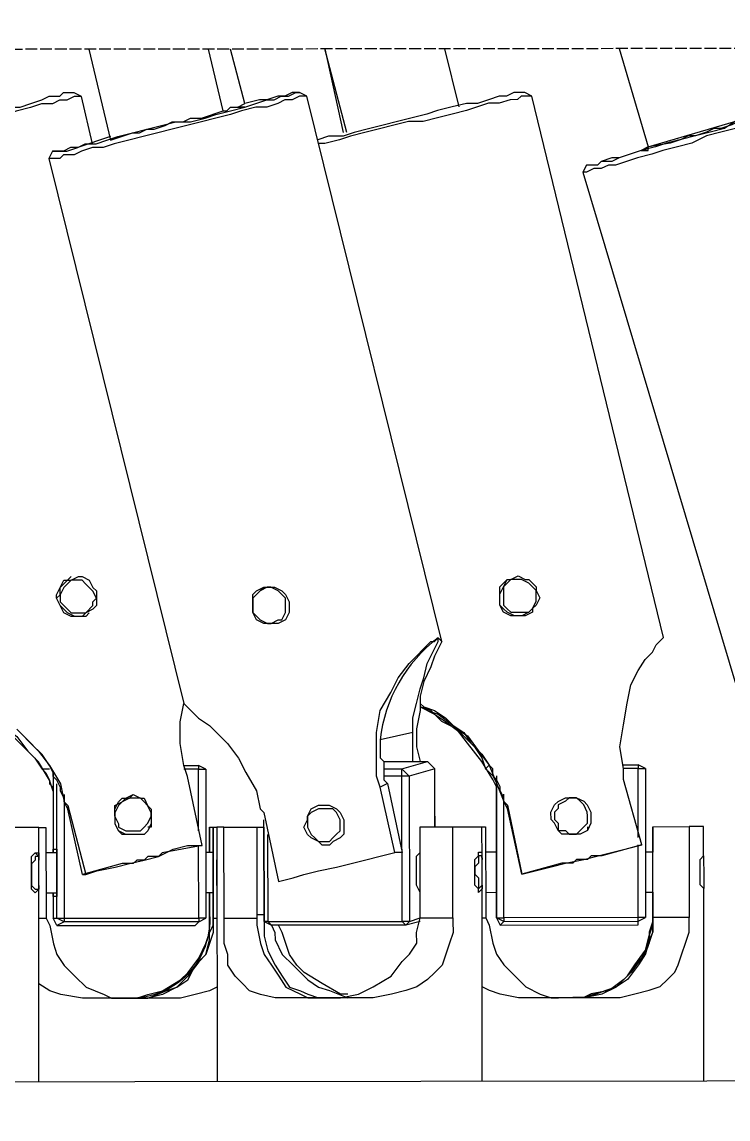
# Model space of a CAD drawing. Header units: feet. Extents: x -99009 to 3252343, y -11094690 to 9035152.
# Drawn here: x 2485523.8 to 2485667.8, y -1980929 to -1980705.4 of the extents above; entities that cross this region are included whole.
import ezdxf

# ---------------------------------------------------------------- set-up
doc = ezdxf.new("R2010")
doc.units = ezdxf.units.FT
doc.linetypes.add('PDF_IMPORT', pattern=[1, 0.8, -0.2])
doc.layers.add('1', color=1, linetype='Continuous')

# ---------------------------------------------------------------- blocks, each defined once
blk = doc.blocks.new('lEVELLING mACHINE')
at = {"color": 200, "lineweight": 25, "transparency": 33554684}
for points in [[(14908.07, 7487.43), (14933.26, 7462.97), (16683.36, 7462.97), (16708.55, 7487.43), (16665.58, 7487.43), (16666.32, 7488.91), (16666.32, 7521.51), (16665.58, 7522.99), (16662.61, 7522.99), (16661.13, 7521.51), (14860.65, 7521.51), (14860.65, 7488.91), (14859.91, 7487.43), (14856.94, 7487.43), (14856.2, 7488.91), (14856.2, 7521.51), (14856.94, 7522.99), (14859.91, 7522.99), (14860.65, 7521.51)], [(15983.91, 7462.97), (15983.91, 7424.45), (15983.91, 7423.7), (15984.65, 7422.96), (15984.65, 7421.48), (15984.65, 7420), (15984.65, 7419.26), (15984.65, 7417.78), (15983.91, 7417.04), (15983.91, 7416.29), (15983.91, 7411.11), (15984.65, 7411.11), (15986.14, 7411.11), (15986.88, 7411.11), (15986.88, 7429.63)], [(16029.11, 7462.97), (16029.11, 7422.96), (16029.11, 7423.7), (16029.85, 7424.45), (16029.85, 7423.7), (16030.59, 7422.96), (16030.59, 7421.48), (16030.59, 7420), (16030.59, 7419.26), (16030.59, 7417.78), (16029.85, 7417.04), (16029.85, 7416.29)], [(16084.68, 7411.11), (16084.68, 7416.29), (16084.68, 7411.11), (16083.94, 7411.11), (16083.94, 7428.89), (16083.94, 7411.11), (16083.2, 7411.11), (16083.2, 7462.97)], [(16119.5, 7462.97), (16119.5, 7420.74)], [(15995.77, 7424.45), (15994.29, 7424.45), (15994.29, 7428.89), (15994.29, 7431.11), (15994.29, 7432.6), (15995.03, 7434.08), (15995.77, 7437.04), (15997.25, 7439.26), (15999.47, 7442.23), (16001.7, 7443.71), (16003.92, 7444.45), (16007.62, 7445.93), (16009.85, 7445.93), (16010.59, 7445.93), (16008.36, 7445.93), (16004.66, 7445.93), (16000.95, 7445.93), (15997.99, 7445.19), (15995.03, 7444.45), (15992.8, 7443.71), (15991.32, 7442.23), (15989.84, 7440.75), (15989.1, 7439.26), (15988.36, 7437.04), (15987.62, 7434.82), (15986.88, 7432.6), (15986.88, 7430.37), (15986.88, 7429.63), (15994.29, 7429.63), (15994.29, 7430.37), (15995.03, 7432.6), (15995.03, 7434.82), (15996.51, 7437.78), (15998.73, 7440.75), (16000.21, 7442.23), (16003.18, 7444.45), (16006.88, 7445.19), (16008.36, 7445.93), (16010.59, 7445.93), (16009.85, 7445.93), (16008.36, 7445.93), (16004.66, 7445.19), (16001.7, 7443.71), (15999.47, 7441.49), (15997.25, 7438.52), (15995.77, 7437.04), (15995.03, 7434.82), (15994.29, 7432.6), (15994.29, 7429.63), (15994.29, 7428.89), (15994.29, 7411.11), (15986.88, 7411.11)], [(16011.33, 7445.93), (16010.59, 7445.93), (16008.36, 7445.93), (16006.14, 7445.19), (16003.92, 7444.45), (16001.7, 7443.71), (15999.47, 7441.49), (15997.99, 7439.26), (15995.77, 7436.3), (15995.03, 7433.34), (15994.29, 7431.11), (15994.29, 7428.89), (15994.29, 7411.11), (15994.29, 7416.29), (15995.77, 7416.29)], [(16029.85, 7417.04), (16029.85, 7416.29), (16029.11, 7416.29), (16029.11, 7417.04), (16029.11, 7417.78), (16029.11, 7411.11), (16028.37, 7411.11), (16028.37, 7428.89), (16028.37, 7429.63), (16027.63, 7431.11), (16026.89, 7434.82), (16026.15, 7437.04), (16024.66, 7439.26), (16022.44, 7441.49), (16020.22, 7443.71), (16017.25, 7445.19), (16015.03, 7445.93), (16013.55, 7445.93), (16012.07, 7445.93), (16010.59, 7445.93), (16014.29, 7445.93), (16017.25, 7445.93), (16021.7, 7445.93), (16025.41, 7445.19), (16027.63, 7444.45), (16029.11, 7443.71)], [(16035.04, 7429.63), (16035.04, 7430.37), (16035.04, 7432.6), (16035.78, 7434.82), (16036.52, 7437.04), (16037.26, 7439.26), (16038.74, 7440.75), (16040.22, 7442.23), (16042.45, 7443.71), (16044.67, 7444.45), (16047.63, 7445.19), (16051.34, 7445.93), (16055.04, 7445.93), (16058.75, 7445.93), (16060.97, 7445.93), (16060.23, 7445.93), (16058.01, 7445.93), (16054.3, 7445.19), (16051.34, 7443.71), (16047.63, 7441.49), (16045.41, 7438.52), (16043.93, 7437.04), (16042.45, 7434.82), (16042.45, 7432.6), (16041.71, 7429.63), (16041.71, 7428.89), (16041.71, 7411.11), (16035.04, 7411.11)], [(16073.57, 7430.37), (16072.08, 7431.11), (16071.34, 7432.6), (16071.34, 7434.08), (16069.86, 7437.04), (16067.64, 7439.26), (16064.68, 7442.23), (16062.45, 7443.71), (16060.23, 7444.45), (16056.52, 7445.93)], [(16056.52, 7445.19), (16058.01, 7445.19), (16061.71, 7442.97), (16065.42, 7440.75), (16066.9, 7439.26), (16068.38, 7437.04), (16069.12, 7434.82), (16069.86, 7432.6), (16070.6, 7431.11)], [(16075.05, 7411.11), (16075.05, 7428.89), (16073.57, 7428.89), (16073.57, 7431.11), (16073.57, 7433.34), (16072.83, 7436.3), (16071.34, 7439.26), (16069.86, 7441.49), (16068.38, 7443.71), (16066.16, 7444.45), (16064.68, 7445.19), (16062.45, 7445.93), (16060.23, 7445.93)], [(16075.05, 7428.89), (16075.05, 7429.63), (16075.05, 7431.11), (16074.31, 7434.82), (16073.57, 7437.04), (16072.08, 7439.26), (16070.6, 7441.49), (16069.12, 7443.71), (16066.16, 7445.19), (16064.68, 7445.93), (16063.19, 7445.93), (16062.45, 7445.93), (16060.97, 7445.93), (16063.93, 7445.93), (16066.9, 7445.93), (16071.34, 7445.93), (16074.31, 7445.19), (16076.53, 7444.45), (16078.01, 7442.97), (16079.49, 7441.49), (16080.98, 7439.26), (16080.98, 7437.04), (16081.72, 7434.82), (16081.72, 7432.6), (16081.72, 7429.63), (16081.72, 7411.11), (16082.46, 7411.11), (16083.2, 7411.11)], [(16119.5, 7419.26), (16119.5, 7411.11), (16118.02, 7411.11), (16118.02, 7428.89), (16118.02, 7429.63), (16117.28, 7431.11), (16116.54, 7434.82), (16115.8, 7437.04), (16114.32, 7439.26), (16112.1, 7441.49), (16109.87, 7443.71), (16106.17, 7445.19), (16104.69, 7445.93), (16102.46, 7445.93), (16100.98, 7445.93), (16100.24, 7445.93), (16103.2, 7445.93), (16106.17, 7445.93), (16110.61, 7445.93), (16115.06, 7445.19), (16117.28, 7444.45), (16119.5, 7442.97)], [(15994.29, 7424.45), (15994.29, 7428.89), (15994.29, 7429.63)], [(16025.41, 7431.11), (15997.25, 7431.11), (15997.25, 7430.37), (15995.77, 7429.63), (15997.25, 7429.63), (15997.25, 7414.81)], [(16000.21, 7398.51), (15997.25, 7398.51), (15997.25, 7399.25), (15995.77, 7399.25), (15995.77, 7429.63)], [(16026.15, 7429.63), (16025.41, 7431.11), (16024.66, 7430.37), (15997.25, 7430.37), (15997.25, 7429.63), (16024.66, 7429.63), (16024.66, 7430.37), (16026.15, 7429.63), (16026.15, 7401.48)], [(16028.37, 7424.45), (16026.15, 7424.45), (16026.15, 7429.63), (16024.66, 7429.63), (16024.66, 7404.44)], [(16026.15, 7429.63), (16026.15, 7429.63)], [(16029.11, 7429.63), (16028.37, 7429.63)], [(16041.71, 7430.37), (16044.67, 7431.11), (16043.93, 7430.37), (16041.71, 7429.63), (16035.04, 7429.63), (16035.04, 7411.11), (16032.81, 7411.11), (16031.33, 7411.11), (16030.59, 7411.11), (16029.85, 7411.11), (16029.11, 7411.11)], [(16049.12, 7397.77), (16040.22, 7397.77), (16038.74, 7399.25), (16043.93, 7400.74), (16043.93, 7430.37), (16045.41, 7430.37), (16045.41, 7400.74), (16049.12, 7400.74)], [(16072.83, 7412.59), (16072.83, 7430.37), (16045.41, 7430.37), (16044.67, 7431.11), (16072.08, 7431.11), (16072.83, 7430.37), (16073.57, 7430.37), (16073.57, 7409.63)], [(16081.72, 7429.63), (16075.05, 7429.63)], [(16083.94, 7429.63), (16083.2, 7429.63)], [(16115.8, 7431.11), (16087.64, 7431.11), (16086.9, 7430.37), (16085.42, 7429.63), (16086.9, 7429.63), (16086.9, 7414.81)], [(16089.87, 7398.51), (16086.9, 7398.51), (16086.9, 7399.25), (16085.42, 7399.25), (16085.42, 7429.63)], [(16114.32, 7404.44), (16114.32, 7429.63), (16086.9, 7429.63), (16086.9, 7430.37), (16114.32, 7430.37), (16115.8, 7431.11), (16116.54, 7429.63), (16115.8, 7429.63), (16115.8, 7402.22)], [(16116.54, 7399.99), (16116.54, 7416.29), (16116.54, 7415.55), (16115.8, 7415.55), (16115.8, 7416.29), (16115.8, 7417.04), (16115.8, 7418.52), (16115.8, 7420), (16115.8, 7421.48), (16115.8, 7422.22), (16115.8, 7423.7), (16115.8, 7424.45), (16115.8, 7425.19), (16116.54, 7425.19), (16116.54, 7424.45), (16116.54, 7429.63)], [(16119.5, 7429.63), (16118.02, 7429.63)], [(16119.5, 7411.11), (16120.25, 7411.11), (16120.99, 7411.11), (16122.47, 7411.11), (16123.95, 7411.11), (16126.17, 7411.11), (16126.17, 7429.63)], [(15994.29, 7428.89), (15994.29, 7428.89)], [(15994.29, 7428.89), (15994.29, 7428.89)], [(16081.72, 7411.11), (16075.05, 7411.11), (16073.57, 7411.11), (16073.57, 7428.89)], [(16083.94, 7428.89), (16083.94, 7428.89)], [(16084.68, 7428.89), (16084.68, 7428.89)], [(16026.15, 7416.29), (16026.15, 7415.55), (16026.15, 7416.29), (16026.15, 7417.04), (16026.15, 7418.52), (16026.15, 7420), (16026.15, 7421.48), (16026.15, 7422.22), (16026.15, 7423.7), (16026.15, 7424.45), (16026.15, 7425.19), (16026.15, 7424.45)], [(16041.71, 7425.19), (16041.71, 7424.45), (16042.45, 7422.96), (16042.45, 7422.22), (16042.45, 7420.74), (16042.45, 7419.26), (16042.45, 7417.78), (16042.45, 7417.04), (16041.71, 7416.29), (16041.71, 7415.55)], [(15983.91, 7417.04), (15983.91, 7417.78), (15983.91, 7418.52), (15983.91, 7420), (15983.91, 7420.74), (15983.91, 7422.22), (15983.91, 7422.96), (15983.91, 7423.7)], [(16029.85, 7423.7), (16029.85, 7423.7)], [(16041.71, 7424.45), (16041.71, 7424.45)], [(16073.57, 7424.45), (16073.57, 7423.7)], [(16083.2, 7422.96), (16083.2, 7422.22), (16083.2, 7421.48), (16083.2, 7420.74), (16083.2, 7419.26), (16083.2, 7418.52), (16083.2, 7417.78)], [(16085.42, 7424.45), (16083.94, 7424.45)], [(16118.02, 7424.45), (16115.8, 7424.45)], [(16119.5, 7422.96), (16119.5, 7423.7), (16120.25, 7424.45), (16120.99, 7423.7), (16120.99, 7422.96), (16120.99, 7421.48), (16120.99, 7420), (16120.99, 7419.26), (16120.99, 7417.78), (16120.99, 7417.04), (16120.25, 7416.29)], [(16120.25, 7423.7), (16119.5, 7423.7)], [(15977.24, 7267.37), (15979.47, 7268.85), (15982.43, 7269.59), (15985.39, 7270.33), (15988.36, 7271.07), (15991.32, 7271.81), (15993.54, 7272.55), (15996.51, 7273.29), (15998.73, 7274.03), (16000.95, 7274.78), (16002.44, 7275.52), (16004.66, 7275.52), (16005.4, 7276.26), (16006.88, 7276.26), (16007.62, 7276.26), (16008.36, 7277.74), (15975.76, 7387.4)], [(16041.71, 7385.92), (16040.96, 7386.66), (16038.74, 7387.4), (16036.52, 7388.88), (16034.3, 7391.1), (16032.07, 7392.58), (16029.85, 7395.55), (16027.63, 7398.51), (16026.15, 7402.22), (16024.66, 7405.92), (16023.92, 7406.66), (16020.96, 7420.74), (16018, 7420), (16015.03, 7419.26), (16012.07, 7418.52), (16008.36, 7417.78), (16005.4, 7417.04), (16002.44, 7416.29), (15999.47, 7415.55), (15996.51, 7414.81), (16000.21, 7401.48), (16000.21, 7399.25), (16000.95, 7394.81), (16000.21, 7390.36), (15999.47, 7385.92), (15998.73, 7382.21), (15997.25, 7379.25), (15995.77, 7377.02), (15994.29, 7375.54), (15993.54, 7374.06), (15992.8, 7373.32), (15992.06, 7372.58), (16018.74, 7262.18), (16020.22, 7261.44), (16021.7, 7261.44), (16022.44, 7261.44), (16023.92, 7262.18), (16025.41, 7262.18), (16027.63, 7262.92), (16029.85, 7263.66), (16032.07, 7263.66), (16035.04, 7264.4), (16038, 7265.14), (16040.22, 7265.88), (16043.19, 7266.62), (16046.15, 7267.37), (16049.12, 7268.11), (16052.08, 7268.85), (16055.04, 7269.59), (16057.27, 7270.33), (16060.23, 7270.33), (16062.45, 7271.07)], [(15996.51, 7414.81), (16004.66, 7417.04), (16006.14, 7417.04), (16006.88, 7417.04), (16007.62, 7417.78), (16009.1, 7417.78), (16009.85, 7417.78), (16010.59, 7418.52), (16012.07, 7418.52), (16012.81, 7418.52), (16020.96, 7420.74), (16023.92, 7407.4)], [(16020.96, 7420.74), (16020.96, 7420.74)], [(16116.54, 7273.29), (16117.28, 7274.78), (16089.87, 7385.92), (16089.13, 7386.66), (16088.39, 7387.4), (16086.9, 7388.88), (16084.68, 7390.36), (16083.2, 7391.84), (16080.98, 7394.07), (16078.75, 7397.03), (16077.27, 7399.99), (16075.05, 7403.7), (16074.31, 7407.4), (16073.57, 7408.14), (16070.6, 7422.22), (16067.64, 7421.48), (16065.42, 7420.74), (16062.45, 7420), (16058.75, 7419.26), (16055.78, 7418.52), (16052.82, 7417.78), (16049.86, 7417.04), (16046.89, 7416.29), (16049.86, 7402.96), (16050.6, 7400.74), (16050.6, 7396.29), (16050.6, 7391.84), (16049.86, 7387.4), (16047.63, 7383.69), (16046.15, 7380.73), (16043.93, 7377.77), (16042.45, 7376.28), (16040.96, 7374.8), (16039.48, 7373.32), (16038.74, 7373.32), (16038, 7372.58), (16037.26, 7373.32), (16038, 7374.8), (16038.74, 7376.28), (16039.48, 7378.51), (16040.96, 7381.47), (16041.71, 7384.43), (16041.71, 7387.4), (16042.45, 7391.1), (16042.45, 7394.81), (16041.71, 7397.77)], [(16113.58, 7406.66), (16113.58, 7407.4), (16114.32, 7405.92), (16114.32, 7405.18), (16115.06, 7403.7), (16115.06, 7402.96), (16115.8, 7401.48), (16116.54, 7400.74), (16116.54, 7399.99), (16117.28, 7398.51), (16118.76, 7396.29), (16120.99, 7394.07), (16123.21, 7391.84)], [(16123.95, 7391.1), (16121.73, 7393.33), (16119.5, 7395.55), (16117.28, 7398.51), (16115.06, 7402.22), (16114.32, 7405.92), (16113.58, 7406.66), (16109.87, 7420.74), (16107.65, 7420), (16103.94, 7419.26), (16100.98, 7418.52), (16098.02, 7417.78), (16095.05, 7417.04), (16092.09, 7415.55), (16089.13, 7414.81), (16086.16, 7414.81), (16089.13, 7400.74), (16089.87, 7398.51), (16090.61, 7394.07), (16090.61, 7389.62), (16089.87, 7385.92)], [(16086.16, 7414.81), (16094.31, 7416.29), (16095.05, 7417.04), (16096.54, 7417.04), (16097.28, 7417.04), (16098.02, 7417.78), (16099.5, 7417.78), (16100.24, 7418.52), (16101.72, 7418.52), (16102.46, 7418.52), (16110.61, 7420.74), (16109.87, 7420.74)], [(16110.61, 7420.74), (16113.58, 7407.4)], [(15983.91, 7417.04), (15983.91, 7417.04)], [(15994.29, 7411.11), (15994.29, 7416.29)], [(16026.15, 7400.74), (16026.15, 7416.29), (16028.37, 7416.29)], [(16041.71, 7416.29), (16041.71, 7416.29)], [(16048.37, 7402.22), (16045.41, 7416.29), (16046.89, 7416.29)], [(16083.94, 7416.29), (16085.42, 7416.29)], [(16115.8, 7416.29), (16118.02, 7416.29)], [(16119.5, 7417.04), (16120.25, 7416.29), (16119.5, 7416.29), (16119.5, 7417.04), (16119.5, 7417.78)], [(15996.51, 7414.81), (15996.51, 7414.81)], [(16060.23, 7414.81), (16060.97, 7414.81)], [(16086.16, 7414.81), (16086.16, 7414.81)], [(15997.25, 7413.33), (15997.25, 7399.25), (16000.21, 7399.25)], [(16007.62, 7411.11), (16007.62, 7411.85), (16009.1, 7412.59), (16009.85, 7412.59), (16011.33, 7412.59)], [(16086.9, 7411.85), (16086.9, 7399.25), (16089.87, 7399.25)], [(16098.76, 7412.59), (16099.5, 7412.59), (16100.98, 7412.59), (16102.46, 7412.59), (16103.2, 7411.85), (16103.94, 7410.37), (16103.94, 7409.63), (16103.94, 7408.14), (16103.94, 7407.4), (16103.2, 7405.92), (16102.46, 7405.18), (16100.98, 7405.18), (16100.24, 7404.44), (16098.76, 7405.18), (16098.02, 7405.18), (16097.28, 7406.66), (16096.54, 7407.4), (16096.54, 7408.89), (16096.54, 7409.63), (16096.54, 7411.11), (16097.28, 7411.11)], [(15994.29, 7411.11), (15994.29, 7411.11)], [(15994.29, 7411.11), (15994.29, 7411.11)], [(15994.29, 7411.11), (15994.29, 7411.11)], [(16038.74, 7408.89), (16038.74, 7411.11), (16038.74, 7399.25)], [(16073.57, 7411.11), (16073.57, 7411.11)], [(16083.94, 7411.11), (16083.94, 7411.11)], [(16084.68, 7411.11), (16084.68, 7411.11)], [(16023.92, 7406.66), (16023.92, 7407.4), (16024.66, 7405.92), (16024.66, 7405.18), (16025.41, 7403.7), (16025.41, 7402.96), (16026.15, 7401.48), (16026.89, 7400.74), (16026.89, 7399.25), (16027.63, 7398.51)], [(16014.29, 7406.66), (16013.55, 7405.92)], [(16062.45, 7406.66), (16062.45, 7406.66)], [(16026.15, 7402.96), (16026.89, 7401.48), (16029.11, 7397.77), (16032.07, 7394.07), (16034.3, 7391.1), (16037.26, 7389.62), (16039.48, 7387.4), (16041.71, 7386.66), (16040.22, 7387.4), (16038, 7388.14), (16035.04, 7390.36), (16032.81, 7391.84), (16031.33, 7394.07), (16029.11, 7396.29), (16027.63, 7398.51), (16028.37, 7399.25)], [(16043.19, 7391.84), (16049.86, 7393.33), (16049.86, 7394.07), (16049.86, 7395.55), (16049.86, 7397.03), (16049.12, 7397.77), (16049.12, 7399.25), (16049.12, 7399.99), (16049.12, 7401.48), (16048.37, 7402.22), (16049.86, 7402.96)], [(16116.54, 7403.7), (16117.28, 7401.48), (16119.5, 7397.77), (16122.47, 7394.81), (16125.43, 7391.84), (16127.65, 7389.62), (16129.88, 7388.14), (16131.36, 7387.4), (16129.14, 7388.14), (16126.91, 7390.36), (16123.95, 7392.58), (16121.73, 7395.55), (16120.25, 7397.03), (16118.76, 7399.25), (16118.02, 7399.99), (16117.28, 7401.48), (16117.28, 7402.22), (16116.54, 7402.96)], [(16041.71, 7386.66), (16038.74, 7388.14), (16036.52, 7389.62), (16033.56, 7391.84), (16030.59, 7394.81), (16029.11, 7397.03), (16028.37, 7399.25), (16027.63, 7399.99), (16026.89, 7400.74), (16026.15, 7402.22)], [(15995.77, 7399.25), (15997.25, 7398.51)], [(16049.12, 7399.25), (16045.41, 7399.25), (16040.22, 7397.77)], [(16085.42, 7399.25), (16086.9, 7398.51)], [(16116.54, 7399.99), (16116.54, 7399.99)], [(16116.54, 7399.99), (16116.54, 7399.99)], [(16117.28, 7399.25), (16118.76, 7399.25)], [(16037.26, 7373.32), (16064.68, 7262.18), (16066.16, 7261.44)], [(16071.34, 7369.62), (16072.08, 7369.62)], [(16018.74, 7366.65), (16018.74, 7367.39), (16020.22, 7368.13), (16020.96, 7368.13), (16022.44, 7368.13), (16023.92, 7367.39), (16024.66, 7366.65), (16025.41, 7365.91), (16025.41, 7364.43), (16025.41, 7363.69), (16025.41, 7362.21), (16024.66, 7361.47), (16023.92, 7360.72)], [(16109.13, 7367.39), (16109.87, 7368.13), (16111.35, 7368.13), (16112.1, 7368.13), (16113.58, 7367.39), (16114.32, 7366.65), (16115.06, 7365.91), (16115.8, 7364.43), (16115.8, 7363.69), (16115.06, 7362.21), (16114.32, 7361.47), (16113.58, 7360.72), (16112.84, 7359.98)], [(16075.05, 7363.69), (16074.31, 7362.95), (16073.57, 7362.21)], [(15977.24, 7268.85), (15980.21, 7269.59), (15983.17, 7270.33), (15986.14, 7271.81), (15989.1, 7272.55), (15992.06, 7273.29), (15994.29, 7274.03), (15997.25, 7274.78), (15999.47, 7275.52), (16001.7, 7276.26), (16003.18, 7276.26), (16004.66, 7277), (16006.14, 7277), (16007.62, 7277.74), (16008.36, 7277.74)], [(16000.95, 7252.55), (15995.03, 7272.55), (15972.06, 7265.88), (15976.5, 7267.37), (15977.98, 7268.11), (15980.21, 7268.85), (15981.69, 7268.85), (15983.17, 7269.59), (15985.39, 7270.33), (15986.88, 7270.33), (15988.36, 7271.07), (15990.58, 7271.81), (15995.03, 7272.55), (15996.51, 7273.29), (15998.73, 7274.03), (16000.95, 7274.78), (16002.44, 7274.78), (16004.66, 7275.52), (16005.4, 7276.26), (16006.88, 7276.26), (16007.62, 7276.26)], [(16064.68, 7262.18), (16065.42, 7262.18), (16066.16, 7262.18), (16067.64, 7262.92), (16069.12, 7262.92), (16070.6, 7263.66), (16072.83, 7264.4), (16075.05, 7264.4), (16078.01, 7265.14), (16080.23, 7265.88), (16083.2, 7266.62), (16086.16, 7267.37), (16089.13, 7268.11), (16092.09, 7268.85), (16095.05, 7269.59), (16098.02, 7270.33), (16100.98, 7271.07), (16103.94, 7271.81), (16106.17, 7272.55), (16108.39, 7272.55), (16110.61, 7273.29), (16112.1, 7274.03), (16114.32, 7274.03), (16115.06, 7274.78), (16116.54, 7274.78), (16117.28, 7274.78)], [(16104.69, 7270.33), (16106.91, 7271.07), (16109.13, 7271.81), (16111.35, 7272.55), (16112.84, 7272.55), (16114.32, 7273.29), (16115.06, 7273.29), (16115.8, 7273.29), (16116.54, 7273.29), (16115.8, 7273.29), (16114.32, 7273.29), (16113.58, 7273.29), (16111.35, 7272.55), (16109.87, 7271.81), (16107.65, 7271.81), (16105.43, 7271.07), (16103.2, 7270.33), (16100.24, 7269.59), (16097.28, 7268.85), (16094.31, 7268.11), (16091.35, 7267.37), (16088.39, 7267.37), (16085.42, 7266.62), (16083.2, 7265.88), (16080.23, 7265.14), (16077.27, 7264.4), (16075.05, 7263.66), (16072.83, 7262.92), (16071.34, 7262.92), (16069.86, 7262.18), (16068.38, 7262.18), (16066.9, 7261.44), (16066.16, 7261.44), (16066.9, 7261.44), (16067.64, 7261.44), (16069.12, 7262.18), (16070.6, 7262.18), (16072.83, 7262.92), (16074.31, 7262.92), (16077.27, 7263.66), (16080.23, 7252.55)], [(15989.1, 7271.07), (15989.1, 7271.07)], [(15993.54, 7272.55), (15993.54, 7272.55)], [(15993.54, 7272.55), (15993.54, 7272.55)], [(15994.29, 7272.55), (15994.29, 7272.55)], [(15995.03, 7272.55), (15995.03, 7272.55)], [(16018.74, 7262.18), (16019.48, 7262.18), (16020.96, 7262.18), (16021.7, 7262.92), (16023.18, 7262.92), (16025.41, 7263.66), (16027.63, 7263.66), (16029.85, 7264.4), (16032.07, 7265.14), (16035.04, 7265.88), (16038, 7266.62), (16040.96, 7267.37), (16043.93, 7267.37), (16046.89, 7268.11), (16049.86, 7268.85), (16052.82, 7269.59), (16055.78, 7270.33), (16058.01, 7271.07), (16060.97, 7271.81), (16062.45, 7271.81)], [(16109.13, 7252.55), (16104.69, 7271.07), (16100.24, 7269.59), (16098.76, 7269.59), (16097.28, 7268.85), (16095.79, 7268.85), (16093.57, 7268.11), (16092.09, 7267.37), (16089.87, 7267.37), (16088.39, 7266.62), (16086.16, 7266.62), (16081.72, 7265.14), (16084.68, 7252.55)], [(16108.39, 7271.81), (16110.61, 7262.18), (16112.1, 7261.44), (16112.84, 7261.44), (16114.32, 7261.44), (16115.06, 7262.18), (16117.28, 7262.18), (16118.76, 7262.92), (16120.99, 7263.66), (16123.21, 7264.4), (16126.17, 7264.4), (16129.14, 7265.14), (16131.36, 7265.88), (16134.32, 7266.62), (16137.29, 7267.37), (16140.25, 7268.11), (16143.21, 7268.85), (16146.18, 7269.59), (16148.4, 7270.33), (16151.37, 7271.07), (16153.59, 7271.81), (16154.33, 7271.81)], [(16110.61, 7262.18), (16111.35, 7262.18), (16112.1, 7262.18), (16113.58, 7262.92), (16115.06, 7262.92), (16116.54, 7263.66), (16118.76, 7263.66), (16120.99, 7264.4), (16123.95, 7265.14), (16126.17, 7265.88), (16129.14, 7266.62), (16132.1, 7267.37), (16135.06, 7268.11), (16138.03, 7268.85), (16140.99, 7269.59), (16143.96, 7270.33), (16146.92, 7271.07), (16149.14, 7271.81), (16152.11, 7272.55), (16153.59, 7272.55)], [(16056.52, 7269.59), (16060.97, 7252.55), (16057.27, 7269.59)], [(16033.56, 7264.4), (16036.52, 7252.55)], [(16081.72, 7265.14), (16080.98, 7265.14), (16080.23, 7264.4), (16078.75, 7264.4), (16078.01, 7264.4), (16077.27, 7264.4), (16078.01, 7264.4), (16078.75, 7264.4), (16077.27, 7263.66)], [(16078.75, 7264.4), (16078.75, 7264.4)]]:
    blk.add_lwpolyline(points, dxfattribs=at)
for points in [[(16083.2, 7443.71), (16084.68, 7444.45), (16087.64, 7445.19), (16090.61, 7445.93), (16094.31, 7445.93), (16098.02, 7445.93), (16100.24, 7445.93), (16099.5, 7445.93), (16097.28, 7445.19), (16094.31, 7444.45), (16090.61, 7442.23), (16089.13, 7440.75), (16086.9, 7437.78), (16085.42, 7434.82), (16084.68, 7432.6), (16084.68, 7430.37), (16084.68, 7429.63), (16084.68, 7428.89), (16084.68, 7424.45), (16084.68, 7428.89, -0.439902), (16100.98, 7445.93)], [(16043.19, 7397.77), (16043.19, 7397.03), (16043.19, 7396.29), (16043.19, 7394.81), (16043.19, 7394.07), (16043.19, 7392.58), (16043.19, 7391.84), (16043.19, 7388.88), (16042.45, 7385.92), (16041.71, 7382.95), (16040.96, 7380.73), (16040.22, 7377.77), (16039.48, 7376.28), (16038.74, 7374.8), (16038, 7373.32), (16038, 7372.58, 0.205258), (16049.86, 7393.33)]]:
    blk.add_lwpolyline(points, format="xyb", dxfattribs=at)
for points in [[(16083.94, 7429.63), (16083.94, 7432.6), (16084.68, 7434.82), (16085.42, 7437.04), (16086.9, 7438.52), (16089.13, 7441.49), (16091.35, 7443.71), (16094.31, 7445.19), (16097.28, 7445.93), (16099.5, 7445.93), (16100.24, 7445.93), (16099.5, 7445.93), (16097.28, 7445.93), (16093.57, 7444.45), (16091.35, 7443.71), (16089.13, 7442.23), (16087.64, 7439.26), (16085.42, 7437.04), (16084.68, 7434.08), (16084.68, 7432.6), (16083.94, 7431.11), (16083.94, 7428.89)], [(16115.8, 7429.63), (16114.32, 7429.63), (16114.32, 7430.37)], [(16029.85, 7417.78), (16029.85, 7418.52), (16030.59, 7419.26), (16030.59, 7420.74), (16029.85, 7421.48), (16029.85, 7422.22), (16029.85, 7422.96), (16029.85, 7423.7), (16029.11, 7422.96), (16029.11, 7422.22), (16029.11, 7421.48), (16029.11, 7420.74), (16029.11, 7419.26), (16029.11, 7418.52), (16029.11, 7417.78), (16029.11, 7417.04), (16029.85, 7417.04)], [(16120.25, 7417.04), (16120.25, 7417.78), (16120.99, 7418.52), (16120.99, 7419.26), (16120.99, 7420.74), (16120.99, 7421.48), (16120.99, 7422.96), (16120.25, 7423.7), (16119.5, 7423.7), (16119.5, 7422.96), (16119.5, 7422.22), (16119.5, 7421.48), (16119.5, 7420), (16119.5, 7419.26), (16119.5, 7418.52), (16119.5, 7417.04)], [(16060.23, 7414.81), (16061.71, 7414.81), (16062.45, 7414.07), (16063.93, 7413.33), (16064.68, 7412.59), (16065.42, 7411.11), (16064.68, 7409.63), (16064.68, 7408.89), (16063.93, 7407.4), (16062.45, 7406.66), (16060.97, 7406.66), (16060.23, 7406.66), (16058.75, 7407.4), (16058.01, 7408.14), (16057.27, 7409.63), (16057.27, 7411.11), (16057.27, 7412.59), (16058.01, 7413.33), (16059.49, 7414.07)], [(16063.19, 7413.33), (16062.45, 7414.07), (16060.97, 7414.07), (16060.23, 7414.07), (16059.49, 7413.33), (16058.75, 7412.59), (16058.01, 7411.85), (16058.01, 7410.37), (16058.01, 7409.63), (16058.75, 7408.14), (16059.49, 7407.4), (16060.23, 7407.4), (16061.71, 7407.4), (16062.45, 7407.4), (16063.93, 7408.14), (16064.68, 7408.89), (16064.68, 7410.37), (16064.68, 7411.11), (16063.93, 7412.59)], [(16009.85, 7412.59), (16011.33, 7412.59), (16012.81, 7412.59), (16013.55, 7411.85), (16014.29, 7410.37), (16015.03, 7409.63), (16015.03, 7408.14), (16014.29, 7406.66), (16013.55, 7405.92), (16012.07, 7405.18), (16010.59, 7405.18), (16009.85, 7405.18), (16008.36, 7405.92), (16007.62, 7406.66), (16006.88, 7408.14), (16006.88, 7409.63), (16006.88, 7410.37), (16007.62, 7411.85), (16009.1, 7412.59)], [(16011.33, 7412.59), (16009.85, 7412.59), (16009.1, 7411.85), (16008.36, 7411.11), (16007.62, 7410.37), (16007.62, 7408.89), (16007.62, 7408.14), (16008.36, 7406.66), (16009.1, 7405.92), (16009.85, 7405.18), (16011.33, 7405.18), (16012.07, 7405.92), (16013.55, 7406.66), (16013.55, 7407.4), (16014.29, 7408.14), (16014.29, 7409.63), (16013.55, 7410.37), (16013.55, 7411.85), (16012.07, 7411.85)], [(16099.5, 7412.59), (16100.24, 7412.59), (16101.72, 7412.59), (16103.2, 7411.85), (16103.94, 7410.37), (16103.94, 7409.63), (16103.94, 7408.14), (16103.94, 7406.66), (16102.46, 7405.92), (16101.72, 7405.18), (16100.24, 7404.44), (16098.76, 7405.18), (16098.02, 7405.18), (16097.28, 7406.66), (16096.54, 7407.4), (16096.54, 7408.89), (16096.54, 7410.37), (16097.28, 7411.85), (16098.02, 7412.59)], [(16100.98, 7411.85), (16099.5, 7411.85), (16098.76, 7411.85), (16098.02, 7411.11), (16097.28, 7410.37), (16096.54, 7408.89), (16096.54, 7408.14), (16097.28, 7406.66), (16098.02, 7405.92), (16098.76, 7405.18), (16100.24, 7405.18), (16100.98, 7405.18), (16102.46, 7405.92), (16103.2, 7406.66), (16103.94, 7408.14), (16103.94, 7408.89), (16103.2, 7410.37), (16103.2, 7411.11), (16101.72, 7411.85)], [(16045.41, 7399.25), (16043.93, 7400.74), (16045.41, 7400.74)], [(16071.34, 7369.62), (16072.83, 7369.62), (16073.57, 7369.62), (16075.05, 7368.87), (16075.79, 7367.39), (16075.79, 7366.65), (16075.79, 7365.17), (16075.79, 7363.69), (16075.05, 7362.95), (16073.57, 7362.21), (16072.08, 7362.21), (16071.34, 7362.21), (16069.86, 7362.95), (16069.12, 7363.69), (16068.38, 7365.17), (16068.38, 7366.65), (16068.38, 7367.39), (16069.12, 7368.87), (16070.6, 7369.62)], [(16075.05, 7363.69), (16075.79, 7364.43), (16075.79, 7365.91), (16075.79, 7367.39), (16075.05, 7368.13), (16074.31, 7368.87), (16072.83, 7369.62), (16072.08, 7369.62), (16070.6, 7368.87), (16069.86, 7368.87), (16069.12, 7367.39), (16069.12, 7366.65), (16069.12, 7365.17), (16069.12, 7364.43), (16069.86, 7363.69), (16070.6, 7362.95), (16072.08, 7362.21), (16072.83, 7362.21), (16074.31, 7362.95)], [(16020.96, 7368.13), (16021.7, 7368.13), (16023.18, 7368.13), (16024.66, 7367.39), (16025.41, 7365.91), (16025.41, 7364.43), (16025.41, 7363.69), (16024.66, 7362.21), (16023.92, 7360.72), (16023.18, 7360.72), (16021.7, 7359.98), (16020.22, 7360.72), (16019.48, 7360.72), (16018, 7362.21), (16018, 7362.95), (16017.25, 7364.43), (16018, 7365.91), (16018.74, 7366.65), (16019.48, 7367.39)], [(16024.66, 7363.69), (16024.66, 7364.43), (16024.66, 7365.91), (16023.92, 7366.65), (16023.18, 7367.39), (16021.7, 7367.39), (16020.96, 7367.39), (16019.48, 7367.39), (16018.74, 7366.65), (16018, 7365.17), (16018, 7364.43), (16018, 7362.95), (16018.74, 7362.21), (16019.48, 7361.47), (16020.96, 7360.72), (16021.7, 7360.72), (16023.18, 7360.72), (16023.92, 7361.47), (16024.66, 7362.21)], [(16110.61, 7368.13), (16112.1, 7368.13), (16112.84, 7368.13), (16114.32, 7367.39), (16115.06, 7365.91), (16115.8, 7364.43), (16115.06, 7363.69), (16115.06, 7362.21), (16114.32, 7360.72), (16112.84, 7360.72), (16111.35, 7359.98), (16110.61, 7359.98), (16109.13, 7360.72), (16108.39, 7362.21), (16107.65, 7362.95), (16107.65, 7364.43), (16107.65, 7365.91), (16108.39, 7366.65), (16109.87, 7367.39)], [(16115.06, 7363.69), (16115.06, 7365.17), (16114.32, 7365.91), (16113.58, 7366.65), (16112.84, 7367.39), (16111.35, 7367.39), (16110.61, 7367.39), (16109.87, 7367.39), (16108.39, 7365.91), (16108.39, 7365.17), (16107.65, 7364.43), (16108.39, 7362.95), (16109.13, 7362.21), (16109.87, 7361.47), (16110.61, 7360.72), (16112.1, 7360.72), (16112.84, 7360.72), (16113.58, 7361.47), (16114.32, 7362.21)], [(15995.03, 7272.55), (15995.77, 7273.29), (15996.51, 7273.29), (15995.77, 7273.29), (15995.03, 7273.29)]]:
    blk.add_lwpolyline(points, close=True, dxfattribs=at)
at = {"color": 200, "linetype": 'PDF_IMPORT', "lineweight": 25, "ltscale": 3.011111, "transparency": 33554684}
blk.add_lwpolyline([(14933.26, 7252.55), (16683.36, 7252.55)], dxfattribs=at)
blk = doc.blocks.new('A$Cac12730c')
blk.add_blockref('lEVELLING mACHINE', (-11218.13, -5688.95))

msp = doc.modelspace()

# ---------------------------------------------------------------- linework, layer by layer
at = {"layer": '1'}
msp.add_arc((2520410.24778, -1978395.99612), 100000, 84.1346387202, 194.3871675539, dxfattribs=at)

# ---------------------------------------------------------------- block references
at = {"transparency": 33554684, "rotation": 180.0650517140762}
msp.add_blockref('A$Cac12730c', (2490426.6334, -1979141.86212), dxfattribs=at)

doc.saveas('drawing.dxf')
